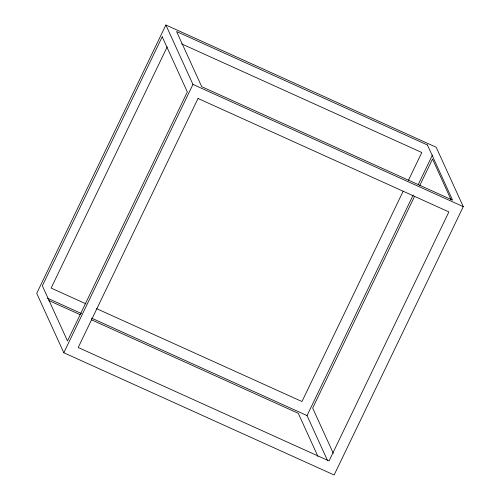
<?xml version="1.0" encoding="UTF-8"?>
<svg xmlns="http://www.w3.org/2000/svg" width="500" height="500" viewBox="0 0 500 500"><rect width="100%" height="100%" fill="white"/><g stroke="black" fill="none" stroke-linecap="round" stroke-linejoin="round"><path stroke-width="0.75" d="M165.875 25L36.731 293.344L63.812 352.75L334.125 475L463.269 206.656L436.188 147.25L165.875 25L192.956 84.412L463.269 206.656M167.231 46.8L51.112 288.081L85.931 303.831M63.812 352.75L192.956 84.412M403.188 191.2L301.962 401.531L96.594 308.65M408.269 180.644L421.806 152.506L181.619 43.881M327.675 460.856L307.044 415.588L413.2 195.019M418.269 184.481L432.469 154.975M414.575 196.331L312.669 408.069L333.288 453.306M419.65 185.781L432.512 159.05L451.2 200.044M47.4 298.169L81.544 313.606M91.506 318.113L307.044 415.588M48.856 300.525L80.125 314.662M91.494 319.806L298.288 413.325L317.944 456.444M162.2 36.8L42.356 285.819L67.487 340.95L187.331 91.931L162.2 36.8M198.038 98.469L78.194 347.494L329.044 460.938L448.888 211.919L198.038 98.469M427.431 144.987L176.581 31.538L201.713 86.675L452.562 200.119L427.431 144.987"/></g></svg>
